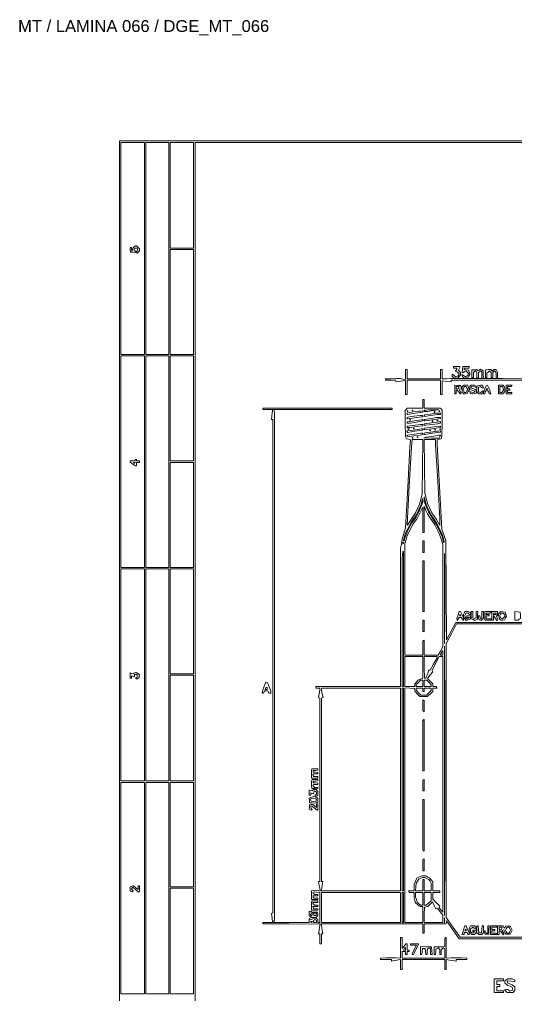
# Paper-space layout 'AN-10-DGE-066' of a CAD drawing. Header units: metres, sheet in millimetres. Extents: x 12 to 193, y 4 to 291.
# Drawn here: x 12.2 to 100.2, y 118.6 to 291.3 of the extents above; entities that cross this region are included whole.
import ezdxf

# ---------------------------------------------------------------- set-up
doc = ezdxf.new("R2010")
doc.units = ezdxf.units.M
doc.layers.add('DGE_CONTORNOS', color=7, linetype='Continuous', lineweight=0)
doc.layers.add('DGE_DATOS', color=7, linetype='Continuous', lineweight=0)
doc.styles.add('DGE_ARIAL', font='arial.ttf')

# ---------------------------------------------------------------- blocks, each defined once
blk = doc.blocks.new('LP_REF_DGE_MT_066')
at = {"layer": 'DGE_CONTORNOS'}
for points in [[(29.96, 147.63), (29.96, 25.52), (111.54, 25.52), (193.11, 25.52), (193.11, 147.63), (193.11, 269.74), (111.54, 269.74), (29.96, 269.74)], [(34.39, 250.71), (34.39, 231.93), (32.3, 231.93), (30.21, 231.93), (30.21, 250.71), (30.21, 269.49), (32.3, 269.49), (34.39, 269.49)], [(38.69, 250.71), (38.69, 231.93), (36.66, 231.93), (34.64, 231.93), (34.64, 250.71), (34.64, 269.49), (36.66, 269.49), (38.69, 269.49)], [(43.11, 260.13), (43.11, 250.77), (41.03, 250.77), (38.94, 250.77), (38.94, 260.13), (38.94, 269.49), (41.03, 269.49), (43.11, 269.49)], [(192.86, 163.88), (192.86, 58.28), (118.11, 58.28), (43.37, 58.28), (43.37, 163.88), (43.37, 269.49), (118.11, 269.49), (192.86, 269.49)], [(32.58, 250.99), (32.37, 250.84), (32.25, 250.52), (32.13, 250.2), (32.12, 250.55), (32.11, 250.9), (31.98, 250.9), (31.84, 250.9), (31.88, 250.49), (31.92, 250.08), (32.33, 250.04), (32.74, 250), (32.74, 250.12), (32.74, 250.25), (32.62, 250.33), (32.5, 250.4), (32.57, 250.59), (32.64, 250.77), (32.87, 250.77), (33.1, 250.77), (33.16, 250.61), (33.22, 250.46), (33.03, 250.25), (32.85, 250.04), (32.98, 249.96), (33.1, 249.88), (33.3, 250.08), (33.5, 250.28), (33.5, 250.47), (33.5, 250.65), (33.25, 250.9), (33, 251.15), (32.89, 251.15), (32.79, 251.15)], [(43.11, 241.22), (43.11, 231.93), (41.03, 231.93), (38.94, 231.93), (38.94, 241.22), (38.94, 250.52), (41.03, 250.52), (43.11, 250.52)], [(34.39, 212.96), (34.39, 194.24), (32.3, 194.24), (30.21, 194.24), (30.21, 212.96), (30.21, 231.67), (32.3, 231.67), (34.39, 231.67)], [(38.69, 212.96), (38.69, 194.24), (36.66, 194.24), (34.64, 194.24), (34.64, 212.96), (34.64, 231.67), (36.66, 231.67), (38.69, 231.67)], [(43.11, 222.38), (43.11, 213.08), (41.03, 213.08), (38.94, 213.08), (38.94, 222.38), (38.94, 231.67), (41.03, 231.67), (43.11, 231.67)], [(89.15, 229.65), (89.15, 229.52), (89.47, 229.52), (89.78, 229.52), (89.78, 229.42), (89.78, 229.32), (89.62, 229.15), (89.47, 228.99), (89.63, 228.93), (89.79, 228.87), (89.97, 228.69), (90.15, 228.51), (90.08, 228.32), (90.01, 228.14), (89.76, 228.06), (89.51, 227.98), (89.29, 228.19), (89.07, 228.39), (88.98, 228.39), (88.9, 228.39), (88.9, 228.2), (88.9, 228.02), (89.14, 227.88), (89.39, 227.75), (89.65, 227.75), (89.91, 227.75), (90.16, 228.01), (90.42, 228.26), (90.42, 228.5), (90.42, 228.75), (90.22, 228.94), (90.02, 229.14), (90.16, 229.39), (90.29, 229.63), (90.29, 229.71), (90.29, 229.78), (89.72, 229.78), (89.15, 229.78)], [(90.76, 229.3), (90.7, 228.83), (90.76, 228.77), (90.81, 228.71), (91.07, 228.88), (91.33, 229.04), (91.58, 228.8), (91.82, 228.56), (91.74, 228.36), (91.66, 228.15), (91.46, 228.08), (91.27, 228), (90.96, 228.2), (90.65, 228.41), (90.69, 228.19), (90.73, 227.97), (90.93, 227.84), (91.14, 227.72), (91.48, 227.8), (91.82, 227.89), (91.96, 228.2), (92.1, 228.51), (91.95, 228.83), (91.81, 229.15), (91.43, 229.23), (91.05, 229.3), (91.05, 229.41), (91.05, 229.52), (91.49, 229.52), (91.93, 229.52), (91.93, 229.65), (91.93, 229.78), (91.38, 229.78), (90.82, 229.78)], [(92.44, 228.47), (92.44, 227.74), (92.57, 227.82), (92.69, 227.9), (92.69, 228.32), (92.69, 228.73), (92.89, 228.9), (93.09, 229.07), (93.21, 228.88), (93.32, 228.7), (93.32, 228.23), (93.32, 227.75), (93.45, 227.75), (93.58, 227.75), (93.58, 228.24), (93.58, 228.73), (93.76, 228.89), (93.95, 229.04), (94.08, 228.96), (94.21, 228.88), (94.21, 228.32), (94.21, 227.75), (94.34, 227.75), (94.48, 227.75), (94.44, 228.4), (94.4, 229.06), (94.18, 229.19), (93.96, 229.33), (93.71, 229.18), (93.46, 229.02), (93.39, 229.15), (93.31, 229.27), (92.87, 229.24), (92.44, 229.21)], [(94.9, 229.16), (94.84, 229.1), (94.84, 228.5), (94.84, 227.9), (94.97, 227.82), (95.09, 227.74), (95.09, 228.17), (95.09, 228.6), (95.32, 228.81), (95.55, 229.02), (95.7, 228.87), (95.85, 228.72), (95.85, 228.23), (95.85, 227.74), (95.98, 227.82), (96.11, 227.9), (96.11, 228.32), (96.11, 228.73), (96.31, 228.9), (96.51, 229.07), (96.62, 228.88), (96.74, 228.7), (96.74, 228.23), (96.74, 227.75), (96.87, 227.75), (96.99, 227.75), (96.99, 228.27), (96.99, 228.78), (96.86, 229.03), (96.73, 229.27), (96.49, 229.27), (96.25, 229.27), (96.17, 229.14), (96.08, 229.01), (95.92, 229.14), (95.76, 229.28), (95.36, 229.25), (94.96, 229.22)], [(89.4, 225.74), (89.4, 224.97), (89.53, 224.97), (89.66, 224.97), (89.66, 225.29), (89.66, 225.6), (89.75, 225.6), (89.84, 225.6), (90.11, 225.26), (90.39, 224.91), (90.48, 225), (90.58, 225.09), (90.37, 225.4), (90.17, 225.71), (90.37, 225.78), (90.56, 225.86), (90.52, 226.14), (90.48, 226.43), (89.94, 226.46), (89.4, 226.5)], [(90.13, 226.08), (90.08, 225.92), (89.87, 225.88), (89.66, 225.84), (89.66, 226.04), (89.66, 226.24), (89.92, 226.24), (90.18, 226.24)], [(90.82, 226.34), (90.67, 226.19), (90.67, 225.79), (90.67, 225.4), (90.83, 225.17), (91, 224.95), (91.3, 224.99), (91.61, 225.03), (91.79, 225.37), (91.98, 225.7), (91.81, 226.09), (91.65, 226.49), (91.31, 226.49), (90.97, 226.49)], [(91.55, 225.98), (91.69, 225.73), (91.55, 225.48), (91.42, 225.22), (91.24, 225.22), (91.06, 225.22), (90.98, 225.48), (90.9, 225.73), (90.98, 225.98), (91.06, 226.24), (91.24, 226.24), (91.42, 226.24)], [(92.14, 226.4), (92.06, 226.32), (92.06, 226.09), (92.06, 225.85), (92.5, 225.64), (92.93, 225.44), (92.86, 225.32), (92.79, 225.21), (92.41, 225.29), (92.03, 225.38), (92.09, 225.21), (92.14, 225.03), (92.36, 224.99), (92.59, 224.95), (92.9, 225.03), (93.21, 225.11), (93.17, 225.39), (93.13, 225.67), (92.72, 225.85), (92.31, 226.03), (92.31, 226.15), (92.31, 226.26), (92.76, 226.18), (93.2, 226.1), (93.2, 226.22), (93.2, 226.34), (93, 226.41), (92.8, 226.49), (92.51, 226.49), (92.23, 226.49)], [(93.48, 226.41), (93.32, 226.34), (93.32, 225.81), (93.32, 225.28), (93.48, 225.12), (93.63, 224.97), (93.89, 224.97), (94.16, 224.97), (94.31, 225.12), (94.46, 225.28), (94.46, 225.12), (94.46, 224.97), (94.58, 224.97), (94.7, 224.97), (94.78, 225.22), (94.86, 225.48), (95.09, 225.48), (95.33, 225.48), (95.41, 225.22), (95.49, 224.97), (95.62, 224.97), (95.75, 224.97), (95.68, 225.26), (95.61, 225.56), (95.41, 226.03), (95.21, 226.51), (95.07, 226.46), (94.93, 226.41), (94.72, 225.88), (94.51, 225.34), (94.43, 225.43), (94.34, 225.51), (94.15, 225.35), (93.96, 225.2), (93.77, 225.27), (93.58, 225.34), (93.58, 225.73), (93.58, 226.12), (93.77, 226.19), (93.96, 226.26), (94.15, 226.11), (94.34, 225.95), (94.41, 226.01), (94.47, 226.07), (94.39, 226.28), (94.31, 226.49), (93.97, 226.48), (93.64, 226.47)], [(97.12, 225.73), (97.12, 224.97), (97.49, 224.97), (97.86, 224.97), (98.06, 225.17), (98.26, 225.37), (98.26, 225.68), (98.26, 226), (98.13, 226.24), (97.99, 226.49), (97.56, 226.49), (97.12, 226.49)], [(97.95, 225.92), (98.03, 225.6), (97.88, 225.41), (97.72, 225.22), (97.55, 225.22), (97.37, 225.22), (97.37, 225.73), (97.37, 226.24), (97.62, 226.24), (97.87, 226.24)], [(98.51, 225.73), (98.51, 224.97), (99.02, 224.97), (99.52, 224.97), (99.52, 225.1), (99.52, 225.22), (99.14, 225.22), (98.76, 225.22), (98.76, 225.41), (98.76, 225.6), (98.95, 225.6), (99.14, 225.6), (99.14, 225.73), (99.14, 225.86), (98.95, 225.86), (98.76, 225.86), (98.76, 226.05), (98.76, 226.24), (99.07, 226.24), (99.38, 226.24), (99.46, 226.36), (99.54, 226.49), (99.02, 226.49), (98.51, 226.49)], [(95.18, 225.77), (95.09, 225.69), (95.01, 225.77), (94.93, 225.86), (95.09, 225.86), (95.26, 225.86)], [(83.71, 221.83), (83.71, 221.73), (82.36, 221.52), (81, 221.32), (80.94, 221.37), (80.89, 221.43), (80.97, 221.52), (81.06, 221.6), (82.04, 221.76), (83.02, 221.91), (83.36, 221.92), (83.71, 221.94)], [(83.71, 221.05), (83.71, 220.92), (83.62, 220.92), (83.52, 220.92), (82.26, 220.74), (81, 220.56), (80.95, 220.61), (80.89, 220.67), (80.97, 220.75), (81.04, 220.83), (82.16, 220.99), (83.27, 221.15), (83.49, 221.16), (83.71, 221.18)], [(81.06, 221.87), (81.06, 221.81), (80.99, 221.81), (80.93, 221.81), (80.93, 221.87), (80.93, 221.94), (80.99, 221.94), (81.06, 221.94)], [(81.94, 222), (81.94, 221.94), (81.88, 221.94), (81.82, 221.94), (81.82, 222), (81.82, 222.06), (81.88, 222.06), (81.94, 222.06)], [(86.87, 221.43), (86.87, 221.3), (86.59, 221.3), (86.3, 221.29), (85.13, 221.13), (83.96, 220.96), (84, 221.1), (84.05, 221.24), (85.05, 221.38), (86.05, 221.52), (86.46, 221.54), (86.87, 221.56)], [(85.55, 221.99), (84.53, 221.83), (84.25, 221.82), (83.97, 221.81), (83.97, 221.93), (83.97, 222.05), (84.31, 222.1), (84.66, 222.15), (85.61, 222.16), (86.56, 222.16)], [(85.86, 221.75), (85.86, 221.68), (85.8, 221.68), (85.74, 221.68), (85.74, 221.75), (85.74, 221.81), (85.8, 221.81), (85.86, 221.81)], [(86.75, 221.87), (86.75, 221.81), (86.68, 221.81), (86.62, 221.81), (86.62, 221.87), (86.62, 221.94), (86.68, 221.94), (86.75, 221.94)], [(83.71, 220.29), (83.71, 220.17), (83.43, 220.11), (83.14, 220.04), (82.32, 219.91), (81.5, 219.79), (81.21, 219.79), (80.93, 219.79), (80.93, 219.89), (80.93, 219.99), (82.23, 220.19), (83.52, 220.39), (83.62, 220.4), (83.71, 220.42)], [(83.71, 219.43), (83.71, 219.33), (82.59, 219.18), (81.47, 219.03), (81.2, 219.03), (80.93, 219.03), (80.93, 219.14), (80.93, 219.25), (81.91, 219.37), (82.89, 219.5), (83.3, 219.52), (83.71, 219.53)], [(81.56, 220.36), (81.56, 220.29), (81.5, 220.29), (81.44, 220.29), (81.44, 220.36), (81.44, 220.42), (81.5, 220.42), (81.56, 220.42)], [(86.87, 220.69), (86.87, 220.59), (85.45, 220.38), (84.03, 220.18), (83.98, 220.24), (83.92, 220.29), (84, 220.37), (84.07, 220.44), (85.12, 220.6), (86.18, 220.77), (86.53, 220.78), (86.87, 220.8)], [(86.87, 219.92), (86.87, 219.79), (86.59, 219.73), (86.3, 219.67), (85.32, 219.54), (84.33, 219.41), (84.15, 219.41), (83.97, 219.41), (83.97, 219.52), (83.97, 219.63), (85.26, 219.82), (86.56, 220.01), (86.72, 220.02), (86.87, 220.04)], [(86.87, 219.15), (86.87, 219.03), (86.84, 219.02), (86.81, 219.01), (85.39, 218.79), (83.97, 218.57), (83.97, 218.71), (83.97, 218.86), (85.32, 219.05), (86.68, 219.25), (86.78, 219.26), (86.87, 219.28)], [(85.48, 220.1), (85.48, 220.04), (85.42, 220.04), (85.36, 220.04), (85.36, 220.1), (85.36, 220.17), (85.42, 220.17), (85.48, 220.17)], [(86.37, 220.23), (86.37, 220.17), (86.3, 220.17), (86.24, 220.17), (86.24, 220.23), (86.24, 220.29), (86.3, 220.29), (86.37, 220.29)], [(83.71, 218.65), (83.71, 218.52), (83.65, 218.52), (83.58, 218.52), (82.3, 218.33), (81.02, 218.14), (80.95, 218.2), (80.89, 218.27), (80.95, 218.33), (81.01, 218.39), (82.07, 218.56), (83.14, 218.74), (83.43, 218.76), (83.71, 218.77)], [(83.71, 217.9), (83.71, 217.78), (83.49, 217.72), (83.27, 217.66), (82.16, 217.51), (81.04, 217.36), (80.96, 217.43), (80.89, 217.51), (80.95, 217.57), (81.02, 217.64), (82.21, 217.81), (83.4, 217.98), (83.55, 218), (83.71, 218.02)], [(81.27, 218.69), (81.18, 218.61), (81.1, 218.69), (81.01, 218.77), (81.18, 218.77), (81.35, 218.77)], [(82.19, 218.84), (82.19, 218.77), (82.13, 218.77), (82.07, 218.77), (82.07, 218.84), (82.07, 218.9), (82.13, 218.9), (82.19, 218.9)], [(86.75, 217.38), (86.61, 217.13), (85.26, 217.14), (83.9, 217.16), (84.12, 217.22), (84.34, 217.27), (85.32, 217.44), (86.3, 217.61), (86.59, 217.62), (86.88, 217.64)], [(86.87, 218.29), (86.87, 218.18), (85.45, 217.98), (84.03, 217.78), (83.98, 217.83), (83.92, 217.89), (84, 217.96), (84.07, 218.04), (85.12, 218.2), (86.18, 218.37), (86.53, 218.38), (86.87, 218.39)], [(85.1, 218.46), (85.1, 218.39), (85.04, 218.39), (84.98, 218.39), (84.98, 218.46), (84.98, 218.52), (85.04, 218.52), (85.1, 218.52)], [(85.99, 218.58), (85.99, 218.52), (85.93, 218.52), (85.86, 218.52), (85.86, 218.58), (85.86, 218.65), (85.93, 218.65), (85.99, 218.65)], [(86.87, 218.71), (86.87, 218.65), (86.81, 218.65), (86.75, 218.65), (86.75, 218.71), (86.75, 218.77), (86.81, 218.77), (86.87, 218.77)], [(83.68, 212.04), (83.62, 207.2), (83.37, 206.32), (83.11, 205.43), (82.77, 204.67), (82.43, 203.91), (81.72, 202.81), (81.01, 201.71), (80.97, 201.75), (80.93, 201.79), (81.31, 208.67), (81.69, 215.55), (81.76, 216.21), (81.83, 216.88), (82.78, 216.88), (83.73, 216.88)], [(81.94, 217.19), (81.94, 217.13), (81.88, 217.13), (81.82, 217.13), (81.82, 217.19), (81.82, 217.26), (81.88, 217.26), (81.94, 217.26)], [(82.83, 217.32), (82.83, 217.26), (82.76, 217.26), (82.7, 217.26), (82.7, 217.32), (82.7, 217.38), (82.76, 217.38), (82.83, 217.38)], [(85.99, 216.4), (85.99, 215.93), (86.37, 209.42), (86.75, 202.9), (86.75, 202.27), (86.74, 201.64), (86.44, 202.16), (86.14, 202.69), (85.74, 203.28), (85.33, 203.87), (84.97, 204.66), (84.61, 205.45), (84.34, 206.45), (84.06, 207.45), (84, 212.17), (83.94, 216.88), (84.96, 216.88), (85.99, 216.88)], [(32.74, 213.21), (32.74, 213.08), (32.3, 213.08), (31.86, 213.08), (31.86, 212.96), (31.86, 212.84), (32.33, 212.52), (32.8, 212.2), (32.9, 212.2), (33, 212.2), (33, 212.51), (33, 212.83), (33.25, 212.83), (33.5, 212.83), (33.5, 212.96), (33.5, 213.08), (33.25, 213.08), (33, 213.08), (33, 213.21), (33, 213.34), (32.87, 213.34), (32.74, 213.34)], [(32.7, 212.75), (32.62, 212.66), (32.53, 212.75), (32.45, 212.83), (32.62, 212.83), (32.79, 212.83)], [(43.11, 203.53), (43.11, 194.24), (41.03, 194.24), (38.94, 194.24), (38.94, 203.53), (38.94, 212.83), (41.03, 212.83), (43.11, 212.83)], [(83.47, 205.18), (83.21, 204.48), (82.88, 203.82), (82.55, 203.15), (82.08, 202.52), (81.61, 201.89), (81.09, 200.75), (80.57, 199.61), (80.48, 199.26), (80.39, 198.91), (80.34, 198.96), (80.28, 199.02), (80.49, 199.76), (80.71, 200.5), (81.16, 201.32), (81.61, 202.14), (82.1, 202.87), (82.58, 203.6), (83.01, 204.49), (83.44, 205.38), (83.54, 205.91), (83.64, 206.44), (83.68, 206.16), (83.73, 205.87)], [(84.85, 204.23), (85.26, 203.41), (85.73, 202.71), (86.21, 202.02), (86.65, 201.13), (87.1, 200.25), (87.31, 199.51), (87.52, 198.76), (87.47, 198.71), (87.41, 198.66), (87.25, 199.26), (87.09, 199.87), (86.59, 200.88), (86.09, 201.89), (85.4, 202.99), (84.71, 204.08), (84.34, 204.99), (83.97, 205.9), (83.98, 206.3), (83.99, 206.7), (84.21, 205.87), (84.43, 205.05)], [(84.58, 203.72), (84.89, 203.15), (85.36, 202.46), (85.83, 201.76), (86.24, 200.94), (86.66, 200.12), (86.96, 199.24), (87.25, 198.37), (87.25, 189.27), (87.25, 180.17), (86.86, 179.43), (86.46, 178.68), (85.21, 178.68), (83.97, 178.68), (83.97, 180.02), (83.97, 181.35), (83.84, 181.27), (83.71, 181.2), (83.71, 179.94), (83.71, 178.68), (82.13, 178.68), (80.55, 178.68), (80.55, 188.59), (80.55, 198.49), (80.75, 199.18), (80.96, 199.86), (81.47, 200.88), (81.97, 201.89), (82.33, 202.34), (82.69, 202.8), (83.2, 203.86), (83.71, 204.91), (83.71, 202.67), (83.71, 200.44), (83.84, 200.44), (83.97, 200.44), (83.97, 202.74), (83.98, 205.05), (84.13, 204.67), (84.28, 204.29)], [(80.26, 198.45), (80.17, 198.37), (80.17, 198.54), (80.17, 198.71), (80.26, 198.62), (80.34, 198.54)], [(83.71, 197.91), (83.71, 196.89), (83.84, 196.89), (83.97, 196.89), (83.97, 197.91), (83.97, 198.92), (83.84, 198.92), (83.71, 198.92)], [(80.3, 185.07), (80.3, 173.12), (80.17, 173.12), (80.04, 173.12), (80.04, 184.48), (80.04, 195.85), (80.12, 196.43), (80.21, 197.02), (80.25, 197.02), (80.3, 197.02)], [(83.71, 190.89), (83.71, 186.4), (83.84, 186.4), (83.97, 186.4), (83.97, 190.89), (83.97, 195.38), (83.84, 195.38), (83.71, 195.38)], [(87.6, 184.79), (87.57, 180.77), (87.57, 188.74), (87.57, 196.7), (87.6, 192.76), (87.64, 188.82)], [(34.39, 175.2), (34.39, 156.42), (32.3, 156.42), (30.21, 156.42), (30.21, 175.2), (30.21, 193.99), (32.3, 193.99), (34.39, 193.99)], [(38.69, 175.2), (38.69, 156.42), (36.66, 156.42), (34.64, 156.42), (34.64, 175.2), (34.64, 193.99), (36.66, 193.99), (38.69, 193.99)], [(43.11, 184.69), (43.11, 175.39), (41.03, 175.39), (38.94, 175.39), (38.94, 184.69), (38.94, 193.99), (41.03, 193.99), (43.11, 193.99)], [(83.71, 183.87), (83.71, 182.86), (83.84, 182.86), (83.97, 182.86), (83.97, 183.87), (83.97, 184.88), (83.84, 184.88), (83.71, 184.88)], [(89.98, 185.81), (89.78, 185.21), (89.79, 185.01), (89.8, 184.82), (89.99, 185.1), (90.19, 185.39), (90.35, 185.39), (90.51, 185.39), (90.71, 185.1), (90.91, 184.82), (90.91, 185.03), (90.92, 185.24), (90.67, 185.82), (90.42, 186.4), (90.31, 186.4), (90.19, 186.4)], [(90.37, 185.68), (90.29, 185.6), (90.29, 185.76), (90.29, 185.93), (90.37, 185.85), (90.46, 185.76)], [(91.05, 186.15), (90.92, 185.91), (90.92, 185.66), (90.92, 185.41), (91.16, 185.12), (91.4, 184.82), (91.76, 184.95), (92.12, 185.07), (92.16, 185.36), (92.2, 185.64), (91.88, 185.64), (91.55, 185.64), (91.55, 185.51), (91.55, 185.39), (91.78, 185.38), (92, 185.38), (91.81, 185.26), (91.62, 185.14), (91.53, 185.13), (91.44, 185.13), (91.3, 185.39), (91.16, 185.65), (91.24, 185.9), (91.32, 186.14), (91.55, 186.14), (91.79, 186.14), (91.87, 186.02), (91.95, 185.89), (92.07, 185.89), (92.19, 185.89), (92.19, 186.07), (92.19, 186.24), (91.99, 186.32), (91.79, 186.4), (91.48, 186.4), (91.18, 186.4)], [(92.31, 185.76), (92.31, 185.13), (92.64, 184.98), (92.96, 184.83), (93.18, 184.96), (93.39, 185.09), (93.43, 185.75), (93.46, 186.4), (93.33, 186.4), (93.2, 186.4), (93.2, 185.84), (93.2, 185.29), (93.04, 185.23), (92.88, 185.17), (92.72, 185.22), (92.57, 185.28), (92.57, 185.84), (92.57, 186.4), (92.44, 186.4), (92.31, 186.4)], [(94.21, 185.84), (94.21, 185.27), (94.09, 185.2), (93.97, 185.13), (93.89, 185.38), (93.81, 185.64), (93.69, 185.64), (93.56, 185.64), (93.6, 185.37), (93.64, 185.09), (93.85, 184.96), (94.06, 184.83), (94.26, 185), (94.46, 185.16), (94.46, 185.78), (94.46, 186.4), (94.34, 186.4), (94.21, 186.4)], [(94.72, 185.64), (94.72, 184.88), (95.28, 184.88), (95.85, 184.88), (95.85, 185.01), (95.85, 185.13), (95.41, 185.13), (94.97, 185.13), (94.97, 185.39), (94.97, 185.64), (95.22, 185.64), (95.47, 185.64), (95.47, 185.76), (95.47, 185.89), (95.22, 185.89), (94.97, 185.89), (94.97, 186.02), (94.97, 186.14), (95.34, 186.14), (95.71, 186.14), (95.79, 186.27), (95.87, 186.4), (95.29, 186.4), (94.72, 186.4)], [(95.98, 185.64), (95.98, 184.88), (96.11, 184.88), (96.23, 184.88), (96.24, 185.29), (96.24, 185.7), (96.44, 185.45), (96.63, 185.2), (96.74, 185.01), (96.85, 184.82), (96.94, 184.91), (97.03, 185), (96.89, 185.32), (96.74, 185.64), (96.87, 185.64), (96.99, 185.64), (96.99, 186.02), (96.99, 186.4), (96.49, 186.4), (95.98, 186.4)], [(96.74, 186.02), (96.74, 185.89), (96.49, 185.89), (96.23, 185.89), (96.23, 186.02), (96.23, 186.14), (96.49, 186.14), (96.74, 186.14)], [(97.31, 186.19), (97.1, 185.98), (97.17, 185.6), (97.25, 185.22), (97.39, 185.04), (97.54, 184.87), (97.86, 184.9), (98.19, 184.94), (98.38, 185.28), (98.56, 185.62), (98.44, 185.98), (98.32, 186.33), (97.92, 186.37), (97.53, 186.41)], [(98.11, 185.99), (98.26, 185.84), (98.26, 185.69), (98.26, 185.53), (98.06, 185.34), (97.87, 185.14), (97.7, 185.21), (97.52, 185.28), (97.46, 185.5), (97.4, 185.73), (97.52, 185.94), (97.64, 186.14), (97.8, 186.14), (97.95, 186.14)], [(100.03, 185.65), (100.03, 184.88), (100.32, 184.88), (100.61, 184.88), (100.83, 185.04), (101.06, 185.2), (101.02, 185.77), (100.98, 186.33), (100.5, 186.37), (100.03, 186.41)], [(87.6, 144.5), (87.57, 132.58), (87.57, 156.42), (87.57, 180.26), (87.6, 168.34), (87.63, 156.42)], [(83.71, 176.53), (83.71, 174.64), (83.29, 174.46), (82.87, 174.29), (82.6, 173.94), (82.32, 173.59), (82.32, 173.35), (82.32, 173.12), (81.44, 173.12), (80.55, 173.12), (80.55, 175.77), (80.55, 178.43), (82.13, 178.43), (83.71, 178.43)], [(87.25, 155.82), (87.25, 133.21), (86.94, 133.59), (86.63, 133.97), (86.68, 134.11), (86.73, 134.26), (86.1, 134.87), (85.48, 135.48), (85.48, 136.09), (85.48, 136.69), (86.12, 136.69), (86.75, 136.69), (86.75, 136.82), (86.75, 136.95), (86.12, 136.95), (85.48, 136.95), (85.48, 137.75), (85.48, 138.56), (85.22, 138.89), (84.95, 139.23), (84.59, 139.41), (84.23, 139.6), (83.9, 139.6), (83.58, 139.6), (83.13, 139.42), (82.69, 139.23), (82.45, 138.69), (82.2, 138.15), (82.2, 137.55), (82.19, 136.95), (81.68, 136.95), (81.17, 136.95), (81.25, 136.82), (81.32, 136.69), (81.76, 136.69), (82.19, 136.69), (82.2, 136.22), (82.2, 135.74), (82.33, 135.28), (82.45, 134.81), (82.84, 134.49), (83.23, 134.16), (83.47, 134.16), (83.71, 134.16), (83.71, 132.77), (83.71, 131.38), (82.13, 131.38), (80.55, 131.38), (80.55, 152.13), (80.55, 172.88), (81.4, 172.84), (82.26, 172.8), (82.3, 172.52), (82.34, 172.23), (82.76, 171.79), (83.17, 171.35), (83.85, 171.35), (84.52, 171.35), (85, 171.81), (85.48, 172.28), (85.48, 172.57), (85.48, 172.86), (85.87, 172.86), (86.26, 172.86), (86.18, 172.99), (86.1, 173.12), (85.79, 173.12), (85.48, 173.12), (85.48, 173.37), (85.48, 173.61), (85.04, 174.06), (84.6, 174.5), (84.6, 174.58), (84.6, 174.66), (85.05, 175.21), (85.5, 175.76), (85.43, 175.88), (85.36, 176), (86, 177.21), (86.64, 178.43), (86.95, 178.43), (87.25, 178.43)], [(86.24, 178.33), (86.24, 178.24), (85.62, 177.12), (85.01, 176.01), (84.91, 176.02), (84.8, 176.04), (84.54, 175.33), (84.28, 174.61), (84.15, 174.62), (84.03, 174.63), (83.99, 176.53), (83.96, 178.43), (85.1, 178.43), (86.24, 178.43)], [(87.25, 179.06), (87.25, 178.68), (87.06, 178.68), (86.87, 178.68), (86.87, 178.74), (86.87, 178.8), (87.02, 179.12), (87.17, 179.44), (87.21, 179.44), (87.25, 179.44)], [(32.58, 175.51), (32.36, 175.38), (32.11, 175.46), (31.86, 175.54), (31.86, 175.09), (31.86, 174.63), (31.98, 174.63), (32.11, 174.63), (32.11, 174.83), (32.11, 175.03), (32.36, 174.95), (32.62, 174.87), (32.62, 175.07), (32.62, 175.27), (32.87, 175.27), (33.12, 175.27), (33.12, 175.02), (33.12, 174.78), (32.96, 174.73), (32.81, 174.67), (32.91, 174.56), (33.01, 174.45), (33.22, 174.59), (33.44, 174.72), (33.48, 174.98), (33.52, 175.24), (33.23, 175.44), (32.94, 175.65), (32.87, 175.64), (32.81, 175.64)], [(43.11, 165.78), (43.11, 156.42), (41.03, 156.42), (38.94, 156.42), (38.94, 165.78), (38.94, 175.14), (41.03, 175.14), (43.11, 175.14)], [(55.72, 173.47), (55.55, 173.05), (55.39, 172.57), (55.23, 172.09), (55.32, 172), (55.4, 171.92), (55.56, 172.14), (55.73, 172.36), (56, 172.36), (56.28, 172.36), (56.35, 172.17), (56.42, 171.98), (56.6, 171.98), (56.77, 171.98), (56.77, 172.15), (56.77, 172.32), (56.47, 173.06), (56.17, 173.8), (56.03, 173.85), (55.9, 173.89)], [(56.14, 172.8), (56.14, 172.61), (55.95, 172.61), (55.77, 172.61), (55.84, 172.8), (55.91, 172.99), (56.03, 172.99), (56.14, 172.99)], [(79.79, 154.9), (79.79, 136.95), (72.76, 136.95), (65.72, 136.95), (65.81, 137.42), (65.89, 137.89), (65.96, 138.24), (66.03, 138.59), (65.89, 138.59), (65.75, 138.59), (65.75, 154.83), (65.75, 171.07), (65.9, 171.12), (66.04, 171.17), (65.9, 171.83), (65.75, 172.5), (65.75, 172.68), (65.75, 172.86), (72.77, 172.86), (79.79, 172.86)], [(80.3, 154.9), (80.3, 136.95), (80.17, 136.95), (80.04, 136.95), (80.04, 154.9), (80.04, 172.86), (80.17, 172.86), (80.3, 172.86)], [(83.71, 173.69), (83.71, 173.12), (83.14, 173.12), (82.57, 173.12), (82.57, 173.29), (82.57, 173.47), (82.94, 173.86), (83.31, 174.26), (83.51, 174.26), (83.71, 174.26)], [(83.71, 172.55), (83.71, 172.23), (83.84, 172.23), (83.97, 172.23), (83.97, 172.55), (83.97, 172.86), (84.6, 172.86), (85.23, 172.86), (85.23, 172.66), (85.23, 172.46), (84.8, 172.03), (84.37, 171.6), (83.86, 171.6), (83.36, 171.6), (82.97, 172.05), (82.57, 172.49), (82.57, 172.68), (82.57, 172.86), (83.14, 172.86), (83.71, 172.86)], [(84.84, 173.85), (85.23, 173.45), (85.23, 173.28), (85.23, 173.12), (84.6, 173.12), (83.97, 173.12), (83.97, 173.69), (83.97, 174.26), (84.2, 174.26), (84.44, 174.26)], [(83.71, 169.77), (83.71, 168.83), (83.84, 168.75), (83.97, 168.68), (83.97, 169.69), (83.97, 170.71), (83.84, 170.71), (83.71, 170.71)], [(83.8, 167.21), (83.71, 167.13), (83.71, 162.66), (83.71, 158.19), (83.84, 158.19), (83.97, 158.19), (83.97, 162.75), (83.97, 167.3), (83.92, 167.3), (83.88, 167.3)], [(64.07, 158.48), (64.01, 158.38), (64.02, 157.66), (64.02, 156.93), (64.57, 156.93), (65.12, 156.93), (65.12, 157.05), (65.12, 157.18), (64.75, 157.18), (64.39, 157.18), (64.32, 157.36), (64.25, 157.54), (64.33, 157.61), (64.4, 157.69), (64.76, 157.69), (65.12, 157.69), (65.12, 157.81), (65.12, 157.92), (64.71, 157.96), (64.3, 158), (64.3, 158.13), (64.3, 158.26), (64.71, 158.3), (65.12, 158.34), (65.12, 158.45), (65.12, 158.57), (64.62, 158.57), (64.12, 158.57)], [(34.39, 137.45), (34.39, 118.73), (32.3, 118.73), (30.21, 118.73), (30.21, 137.45), (30.21, 156.17), (32.3, 156.17), (34.39, 156.17)], [(38.69, 137.45), (38.69, 118.73), (36.66, 118.73), (34.64, 118.73), (34.64, 137.45), (34.64, 156.17), (36.66, 156.17), (38.69, 156.17)], [(43.11, 146.94), (43.11, 137.7), (41.03, 137.7), (38.94, 137.7), (38.94, 146.94), (38.94, 156.17), (41.03, 156.17), (43.11, 156.17)], [(64.05, 156.52), (64, 156.36), (64.02, 155.73), (64.05, 155.09), (64.58, 155.06), (65.12, 155.02), (65.12, 155.15), (65.12, 155.28), (64.82, 155.28), (64.52, 155.28), (64.38, 155.45), (64.24, 155.62), (64.32, 155.71), (64.4, 155.79), (64.76, 155.79), (65.12, 155.79), (65.12, 155.91), (65.12, 156.03), (64.71, 156.07), (64.3, 156.11), (64.3, 156.23), (64.3, 156.36), (64.71, 156.4), (65.12, 156.44), (65.12, 156.56), (65.12, 156.68), (64.61, 156.68), (64.1, 156.68)], [(83.8, 156.59), (83.71, 156.51), (83.71, 155.58), (83.71, 154.65), (83.84, 154.65), (83.97, 154.65), (83.97, 155.66), (83.97, 156.68), (83.92, 156.68), (83.88, 156.68)], [(64.24, 154.78), (64.05, 154.66), (63.82, 154.73), (63.6, 154.8), (63.6, 154.34), (63.6, 153.89), (63.73, 153.89), (63.86, 153.89), (63.86, 154.09), (63.86, 154.29), (64.09, 154.21), (64.33, 154.14), (64.4, 154.4), (64.46, 154.65), (64.67, 154.58), (64.87, 154.5), (64.87, 154.27), (64.87, 154.04), (64.71, 153.98), (64.55, 153.93), (64.64, 153.83), (64.73, 153.74), (64.93, 153.81), (65.12, 153.89), (65.12, 154.24), (65.12, 154.6), (64.97, 154.75), (64.82, 154.9), (64.62, 154.9), (64.42, 154.9)], [(63.88, 153.51), (63.59, 153.39), (63.63, 152.98), (63.67, 152.57), (64.09, 152.52), (64.52, 152.48), (64.82, 152.56), (65.12, 152.63), (65.12, 153.01), (65.12, 153.39), (64.8, 153.52), (64.47, 153.64), (64.32, 153.63), (64.17, 153.62)], [(64.87, 152.04), (64.87, 151.7), (64.56, 151.98), (64.26, 152.27), (63.96, 152.23), (63.67, 152.19), (63.63, 151.79), (63.59, 151.4), (63.8, 151.31), (64.02, 151.23), (64.07, 151.29), (64.13, 151.34), (63.96, 151.6), (63.8, 151.86), (63.89, 151.95), (63.98, 152.04), (64.48, 151.64), (64.98, 151.24), (65.05, 151.24), (65.12, 151.24), (65.12, 151.81), (65.12, 152.38), (64.99, 152.38), (64.87, 152.38)], [(64.85, 153.19), (64.9, 153.15), (64.82, 152.94), (64.74, 152.74), (64.33, 152.78), (63.92, 152.82), (63.88, 153.03), (63.84, 153.24), (64.07, 153.3), (64.3, 153.35), (64.55, 153.29), (64.8, 153.23)], [(83.71, 148.65), (83.71, 144.17), (83.84, 144.09), (83.97, 144.01), (83.97, 148.57), (83.97, 153.13), (83.84, 153.13), (83.71, 153.13)], [(83.8, 142.55), (83.71, 142.47), (83.71, 141.48), (83.71, 140.49), (83.84, 140.49), (83.97, 140.49), (83.97, 141.56), (83.97, 142.64), (83.92, 142.64), (83.88, 142.64)], [(84.46, 139.17), (84.81, 138.98), (85.02, 138.66), (85.23, 138.35), (85.23, 137.65), (85.23, 136.95), (84.6, 136.95), (83.97, 136.95), (83.97, 137.96), (83.97, 138.97), (83.84, 138.97), (83.71, 138.97), (83.71, 137.96), (83.71, 136.95), (83.06, 136.95), (82.42, 136.95), (82.47, 137.65), (82.53, 138.35), (82.79, 138.69), (83.04, 139.03), (83.35, 139.19), (83.65, 139.34), (83.88, 139.35), (84.1, 139.35)], [(32.02, 137.75), (31.86, 137.68), (31.86, 137.31), (31.86, 136.94), (32.05, 136.86), (32.25, 136.79), (32.32, 136.86), (32.4, 136.94), (32.24, 137.14), (32.07, 137.34), (32.2, 137.47), (32.34, 137.6), (32.84, 137.15), (33.34, 136.7), (33.42, 136.78), (33.5, 136.86), (33.5, 137.35), (33.5, 137.83), (33.38, 137.83), (33.25, 137.83), (33.25, 137.5), (33.25, 137.18), (32.86, 137.5), (32.47, 137.83), (32.32, 137.82), (32.17, 137.81)], [(43.11, 128.09), (43.11, 118.73), (41.03, 118.73), (38.94, 118.73), (38.94, 128.09), (38.94, 137.45), (41.03, 137.45), (43.11, 137.45)], [(79.79, 134.04), (79.79, 131.38), (72.77, 131.38), (65.75, 131.38), (65.75, 134.04), (65.75, 136.69), (72.77, 136.69), (79.79, 136.69)], [(80.3, 134.04), (80.3, 131.38), (80.17, 131.38), (80.04, 131.38), (80.04, 134.04), (80.04, 136.69), (80.17, 136.69), (80.3, 136.69)], [(83.71, 135.55), (83.71, 134.42), (83.54, 134.42), (83.37, 134.42), (83.04, 134.67), (82.71, 134.93), (82.58, 135.4), (82.45, 135.87), (82.45, 136.28), (82.45, 136.69), (83.08, 136.69), (83.71, 136.69)], [(85.23, 135.95), (85.23, 135.2), (84.78, 134.81), (84.34, 134.42), (84.15, 134.42), (83.97, 134.42), (83.97, 135.55), (83.97, 136.69), (84.6, 136.69), (85.23, 136.69)], [(64.07, 135.08), (64.02, 134.99), (64, 134.26), (63.99, 133.53), (64.56, 133.53), (65.12, 133.53), (65.12, 133.66), (65.12, 133.78), (64.75, 133.78), (64.39, 133.78), (64.32, 133.97), (64.24, 134.16), (64.68, 134.16), (65.12, 134.16), (65.12, 134.29), (65.12, 134.42), (64.83, 134.42), (64.54, 134.42), (64.39, 134.57), (64.24, 134.72), (64.24, 134.82), (64.24, 134.92), (64.68, 134.92), (65.12, 134.92), (65.12, 135.05), (65.12, 135.17), (64.62, 135.17), (64.12, 135.17)], [(86.2, 133.84), (86.35, 133.9), (86.8, 133.27), (87.25, 132.64), (87.25, 132.01), (87.25, 131.38), (85.61, 131.38), (83.96, 131.38), (83.99, 132.74), (84.03, 134.1), (84.31, 134.14), (84.59, 134.18), (85.01, 134.58), (85.42, 134.99), (85.73, 134.38), (86.04, 133.78)], [(63.6, 132.92), (63.6, 132.57), (63.75, 132.42), (63.91, 132.27), (64.37, 132.27), (64.84, 132.27), (64.99, 132.45), (65.14, 132.63), (65.1, 132.92), (65.06, 133.21), (64.62, 133.21), (64.17, 133.21), (64.11, 132.84), (64.04, 132.46), (63.94, 132.61), (63.84, 132.77), (63.92, 133.03), (64, 133.28), (63.8, 133.28), (63.6, 133.28)], [(64.84, 132.8), (64.8, 132.58), (64.61, 132.58), (64.43, 132.58), (64.39, 132.8), (64.34, 133.02), (64.61, 133.02), (64.89, 133.02)], [(64.07, 131.42), (63.98, 131.34), (63.9, 131.42), (63.81, 131.51), (63.98, 131.51), (64.15, 131.51)], [(64.87, 131.56), (64.87, 131.38), (64.61, 131.38), (64.36, 131.38), (64.36, 131.55), (64.36, 131.72), (64.44, 131.79), (64.51, 131.87), (64.69, 131.8), (64.87, 131.73)], [(87.59, 131.54), (87.54, 131.32), (87.54, 131.76), (87.54, 132.2), (87.59, 131.98), (87.65, 131.76)], [(91.01, 130.21), (90.82, 129.67), (90.73, 129.45), (90.64, 129.23), (90.84, 129.23), (91.05, 129.23), (91.05, 129.42), (91.05, 129.61), (91.3, 129.61), (91.56, 129.61), (91.63, 129.42), (91.71, 129.23), (91.82, 129.23), (91.93, 129.23), (91.93, 129.37), (91.93, 129.5), (91.66, 130.12), (91.4, 130.75), (91.3, 130.75), (91.2, 130.75)], [(91.43, 129.99), (91.43, 129.86), (91.29, 129.86), (91.16, 129.86), (91.24, 129.99), (91.32, 130.12), (91.37, 130.12), (91.43, 130.12)], [(92.06, 130.5), (91.93, 130.26), (91.93, 129.95), (91.93, 129.65), (92.16, 129.44), (92.4, 129.23), (92.64, 129.23), (92.89, 129.23), (93.05, 129.38), (93.2, 129.53), (93.2, 129.76), (93.2, 129.99), (92.88, 129.99), (92.57, 129.99), (92.57, 129.86), (92.57, 129.74), (92.72, 129.74), (92.87, 129.74), (92.72, 129.59), (92.58, 129.44), (92.38, 129.61), (92.19, 129.77), (92.19, 129.99), (92.19, 130.21), (92.39, 130.38), (92.59, 130.54), (92.84, 130.38), (93.1, 130.22), (93.16, 130.29), (93.23, 130.36), (93.07, 130.56), (92.91, 130.75), (92.55, 130.75), (92.19, 130.75)], [(93.32, 130.14), (93.32, 129.53), (93.48, 129.38), (93.63, 129.23), (93.89, 129.23), (94.16, 129.23), (94.31, 129.38), (94.46, 129.53), (94.46, 130.14), (94.46, 130.75), (94.34, 130.75), (94.22, 130.75), (94.18, 130.15), (94.15, 129.55), (93.89, 129.55), (93.64, 129.55), (93.6, 130.15), (93.56, 130.75), (93.44, 130.75), (93.32, 130.75)], [(95.22, 130.12), (95.22, 129.48), (95.1, 129.48), (94.98, 129.48), (94.86, 129.7), (94.73, 129.92), (94.63, 129.82), (94.53, 129.72), (94.67, 129.51), (94.81, 129.29), (95.11, 129.29), (95.41, 129.29), (95.45, 130.02), (95.49, 130.75), (95.35, 130.75), (95.22, 130.75)], [(95.73, 129.99), (95.73, 129.23), (96.3, 129.23), (96.88, 129.23), (96.8, 129.36), (96.72, 129.48), (96.35, 129.48), (95.98, 129.48), (95.98, 129.67), (95.98, 129.86), (96.23, 129.86), (96.49, 129.86), (96.49, 129.99), (96.49, 130.12), (96.23, 130.12), (95.98, 130.12), (95.98, 130.31), (95.98, 130.5), (96.42, 130.5), (96.87, 130.5), (96.87, 130.62), (96.87, 130.75), (96.3, 130.75), (95.73, 130.75)], [(96.99, 129.99), (96.99, 129.23), (97.12, 129.23), (97.25, 129.23), (97.25, 129.55), (97.25, 129.86), (97.34, 129.86), (97.43, 129.86), (97.7, 129.52), (97.98, 129.17), (98.07, 129.25), (98.15, 129.34), (97.94, 129.65), (97.74, 129.96), (97.9, 130.02), (98.06, 130.07), (98.25, 129.68), (98.45, 129.29), (98.82, 129.29), (99.2, 129.29), (99.39, 129.64), (99.58, 129.99), (99.39, 130.34), (99.2, 130.68), (98.83, 130.73), (98.46, 130.77), (98.3, 130.55), (98.14, 130.33), (98.06, 130.54), (97.98, 130.75), (97.48, 130.75), (96.99, 130.75)], [(97.72, 130.34), (97.67, 130.18), (97.46, 130.14), (97.25, 130.1), (97.25, 130.3), (97.25, 130.5), (97.51, 130.5), (97.77, 130.5)], [(99.14, 130.24), (99.28, 129.99), (99.14, 129.74), (99.01, 129.48), (98.83, 129.48), (98.65, 129.48), (98.51, 129.74), (98.37, 129.99), (98.51, 130.24), (98.65, 130.5), (98.83, 130.5), (99.01, 130.5)], [(79.79, 126.88), (79.79, 125.03), (79, 125.07), (78.21, 125.11), (77.23, 125.08), (76.25, 125.06), (76.25, 124.93), (76.25, 124.8), (77.2, 124.8), (78.15, 124.8), (78.15, 124.66), (78.15, 124.52), (78.62, 124.6), (79.1, 124.69), (79.44, 124.76), (79.79, 124.82), (79.79, 123.93), (79.79, 123.03), (79.92, 123.03), (80.04, 123.03), (80.04, 123.92), (80.04, 124.8), (83.84, 124.8), (87.63, 124.8), (87.63, 123.92), (87.63, 123.03), (87.76, 123.03), (87.89, 123.03), (87.89, 123.93), (87.89, 124.83), (88.17, 124.76), (88.46, 124.7), (89.06, 124.61), (89.66, 124.52), (89.66, 124.66), (89.66, 124.8), (90.61, 124.8), (91.55, 124.8), (91.55, 124.93), (91.55, 125.06), (90.57, 125.08), (89.59, 125.11), (88.74, 125.07), (87.89, 125.04), (87.89, 126.89), (87.89, 128.74), (87.76, 128.66), (87.63, 128.58), (87.63, 127.83), (87.63, 127.08), (87.29, 127.07), (86.94, 127.06), (86.34, 127.06), (85.74, 127.06), (85.74, 126.37), (85.74, 125.69), (85.85, 125.69), (85.97, 125.69), (86.01, 126.15), (86.05, 126.61), (86.28, 126.75), (86.5, 126.89), (86.62, 126.7), (86.74, 126.51), (86.75, 126.1), (86.75, 125.69), (86.87, 125.69), (87, 125.69), (87, 126.12), (87, 126.54), (87.18, 126.7), (87.37, 126.85), (87.5, 126.77), (87.63, 126.69), (87.63, 125.87), (87.63, 125.06), (83.84, 125.06), (80.04, 125.06), (80.04, 125.63), (80.04, 126.2), (80.36, 126.2), (80.68, 126.2), (80.68, 125.94), (80.68, 125.69), (80.8, 125.69), (80.93, 125.69), (80.93, 125.94), (80.93, 126.2), (81.12, 126.2), (81.31, 126.2), (81.31, 126.32), (81.31, 126.45), (81.12, 126.45), (80.93, 126.45), (80.93, 127.02), (80.93, 127.59), (80.83, 127.59), (80.74, 127.59), (80.4, 127.18), (80.05, 126.76), (80.05, 127.74), (80.04, 128.72), (79.92, 128.72), (79.79, 128.72)], [(80.68, 126.7), (80.68, 126.45), (80.48, 126.45), (80.29, 126.45), (80.42, 126.7), (80.56, 126.95), (80.62, 126.95), (80.68, 126.95)], [(81.56, 127.46), (81.56, 127.33), (82.07, 127.33), (82.58, 127.33), (82.2, 126.58), (81.82, 125.82), (81.82, 125.76), (81.82, 125.69), (81.94, 125.69), (82.06, 125.69), (82.51, 126.57), (82.95, 127.45), (82.95, 127.52), (82.95, 127.59), (82.26, 127.59), (81.56, 127.59)], [(83.33, 126.39), (83.33, 125.69), (83.45, 125.69), (83.57, 125.69), (83.61, 126.23), (83.65, 126.76), (83.9, 126.76), (84.15, 126.76), (84.19, 126.23), (84.23, 125.69), (84.35, 125.69), (84.47, 125.69), (84.47, 126.11), (84.47, 126.52), (84.62, 126.68), (84.77, 126.83), (84.94, 126.83), (85.1, 126.83), (85.1, 126.26), (85.1, 125.69), (85.24, 125.69), (85.37, 125.69), (85.33, 126.35), (85.29, 127.02), (84.31, 127.05), (83.33, 127.08)], [(96.36, 120.19), (96.36, 118.99), (97.18, 118.99), (98, 118.99), (98, 119.11), (98, 119.24), (97.43, 119.24), (96.87, 119.24), (96.87, 119.62), (96.87, 120), (97.12, 120), (97.37, 120), (97.37, 120.19), (97.37, 120.38), (97.12, 120.38), (96.87, 120.38), (96.87, 120.69), (96.87, 121.01), (97.43, 121.01), (98, 121.01), (98, 121.2), (98, 121.39), (97.18, 121.39), (96.36, 121.39)], [(98.54, 121.19), (98.26, 121), (98.26, 120.83), (98.26, 120.67), (98.52, 120.43), (98.78, 120.19), (99.18, 120.06), (99.58, 119.93), (99.62, 119.66), (99.66, 119.39), (99.4, 119.3), (99.13, 119.22), (98.95, 119.36), (98.78, 119.51), (98.49, 119.47), (98.21, 119.43), (98.43, 119.21), (98.65, 118.99), (99.19, 118.99), (99.72, 118.99), (99.88, 119.14), (100.03, 119.29), (100.03, 119.62), (100.03, 119.96), (99.81, 120.15), (99.58, 120.34), (99.17, 120.5), (98.76, 120.66), (98.76, 120.85), (98.76, 121.04), (99.4, 120.96), (100.03, 120.87), (100.03, 121), (100.03, 121.13), (99.78, 121.26), (99.54, 121.39), (99.18, 121.39), (98.82, 121.39)]]:
    blk.add_lwpolyline(points, close=True, dxfattribs=at)
for points in [[(107.24, 227.63), (97.97, 227.66), (88.71, 227.68), (87.92, 227.65), (87.13, 227.61), (87.13, 228.44), (87.13, 229.27), (87, 229.27), (86.87, 229.27), (86.87, 228.45), (86.87, 227.63), (83.9, 227.63), (80.93, 227.63), (80.93, 228.45), (80.93, 229.27), (80.8, 229.27), (80.68, 229.27), (80.68, 228.38), (80.68, 227.49), (80.2, 227.59), (79.73, 227.68), (79.35, 227.68), (78.97, 227.68), (78.05, 227.65), (77.14, 227.63), (77.14, 227.5), (77.14, 227.37), (78.01, 227.37), (78.89, 227.37), (78.94, 227.22), (78.99, 227.07), (79.83, 227.2), (80.68, 227.33), (80.68, 226.09), (80.68, 224.85), (80.8, 224.85), (80.93, 224.85), (80.93, 226.11), (80.93, 227.37), (83.9, 227.37), (86.87, 227.37), (86.87, 226.11), (86.87, 224.85), (87, 224.85), (87.13, 224.85), (87.13, 226.06), (87.13, 227.27), (87.95, 227.18), (88.77, 227.09), (88.77, 227.23), (88.77, 227.37), (98, 227.37), (107.24, 227.37)], [(107.91, 128.73), (90.35, 128.73), (89.12, 130.49), (87.89, 132.25), (87.89, 156.49), (87.89, 180.73), (88.8, 182.49), (89.72, 184.24), (101.51, 184.24)], [(101.43, 184.5), (89.55, 184.5), (88.72, 182.95), (87.9, 181.4), (87.86, 190.19), (87.82, 198.98), (87.47, 199.99), (87.12, 201), (86.68, 208.53), (86.24, 216.06), (86.24, 216.45), (86.24, 216.85), (86.6, 216.92), (86.97, 216.99), (87.05, 217.28), (87.12, 217.57), (87.13, 219.86), (87.13, 222.14), (86.98, 222.29), (86.82, 222.44), (85.39, 222.44), (83.97, 222.44), (83.97, 223.2), (83.97, 223.96), (83.84, 223.96), (83.71, 223.96), (83.71, 223.2), (83.71, 222.44), (82.34, 222.44), (80.97, 222.44), (80.78, 222.22), (80.59, 222), (80.61, 219.72), (80.64, 217.45), (80.74, 217.22), (80.84, 216.99), (81.2, 216.92), (81.56, 216.85), (81.5, 216.2), (81.43, 215.55), (81.05, 208.4), (80.66, 201.26), (80.36, 200.25), (80.05, 199.23), (79.92, 198.41), (79.79, 197.59), (79.79, 185.35), (79.79, 173.12), (72.27, 173.12), (64.74, 173.12), (64.74, 172.99), (64.74, 172.86), (65.12, 172.86), (65.5, 172.86), (65.5, 172.68), (65.5, 172.5), (65.36, 171.83), (65.21, 171.17), (65.36, 171.12), (65.5, 171.07), (65.5, 154.83), (65.5, 138.59), (65.36, 138.59), (65.23, 138.59), (65.3, 138.24), (65.36, 137.89), (65.45, 137.41), (65.53, 136.93), (65.07, 137.01), (64.62, 137.1), (64.32, 137.02), (64.02, 136.95), (64.01, 136.19), (64, 135.43), (64.56, 135.43), (65.12, 135.43), (65.12, 135.55), (65.12, 135.68), (64.75, 135.68), (64.39, 135.68), (64.32, 135.87), (64.24, 136.06), (64.68, 136.06), (65.12, 136.06), (65.12, 136.19), (65.12, 136.31), (64.82, 136.31), (64.52, 136.31), (64.37, 136.49), (64.22, 136.67), (64.33, 136.74), (64.44, 136.8), (64.97, 136.73), (65.5, 136.66), (65.5, 134.02), (65.5, 131.38), (65.31, 131.38), (65.12, 131.38), (65.12, 131.62), (65.12, 131.86), (64.92, 132.02), (64.72, 132.19), (64.34, 132.04), (63.96, 131.9), (63.78, 131.97), (63.6, 132.04), (63.6, 131.71), (63.6, 131.38), (60.43, 131.38), (57.25, 131.38), (57.33, 131.58), (57.41, 131.79), (57.41, 176.78), (57.41, 221.78), (57.33, 221.99), (57.25, 222.19), (67.76, 222.19), (78.27, 222.19), (78.27, 222.32), (78.27, 222.44), (66.83, 222.44), (55.38, 222.44), (55.38, 222.32), (55.38, 222.19), (56.27, 222.19), (57.16, 222.19), (57.1, 221.9), (57.04, 221.62), (56.96, 221.02), (56.88, 220.42), (57.02, 220.42), (57.15, 220.42), (57.15, 176.73), (57.15, 133.05), (57.02, 133), (56.89, 132.96), (57, 132.17), (57.11, 131.38), (56.25, 131.38), (55.38, 131.38), (55.38, 131.25), (55.38, 131.13), (60.03, 131.1), (64.68, 131.08), (65.1, 131.11), (65.53, 131.14), (65.44, 130.53), (65.36, 129.93), (65.29, 129.64), (65.22, 129.36), (65.36, 129.36), (65.5, 129.36), (65.5, 128.47), (65.5, 127.59), (65.63, 127.59), (65.75, 127.59), (65.75, 128.47), (65.75, 129.36), (65.89, 129.36), (66.03, 129.36), (65.97, 129.64), (65.9, 129.93), (65.81, 130.53), (65.72, 131.13), (74.72, 131.13), (83.71, 131.13), (83.71, 130.31), (83.71, 129.48), (83.84, 129.48), (83.97, 129.48), (83.97, 130.31), (83.97, 131.13), (85.92, 131.13), (87.87, 131.13), (87.91, 131.39), (87.95, 131.66), (89.06, 130.07), (90.18, 128.47), (107.74, 128.47)]]:
    blk.add_lwpolyline(points, dxfattribs=at)
at = {"layer": 'DGE_DATOS', "style": 'DGE_ARIAL'}
blk.add_text('MT / LAMINA 066 / DGE_MT_066', height=2.1, dxfattribs=at).set_placement((12, 289.04))

psp = doc.layouts.new('AN-10-DGE-066')

# ---------------------------------------------------------------- block references
at = {"layer": 'DGE_DATOS'}
psp.add_blockref('LP_REF_DGE_MT_066', (0, 0), dxfattribs=at)

doc.saveas('drawing.dxf')
